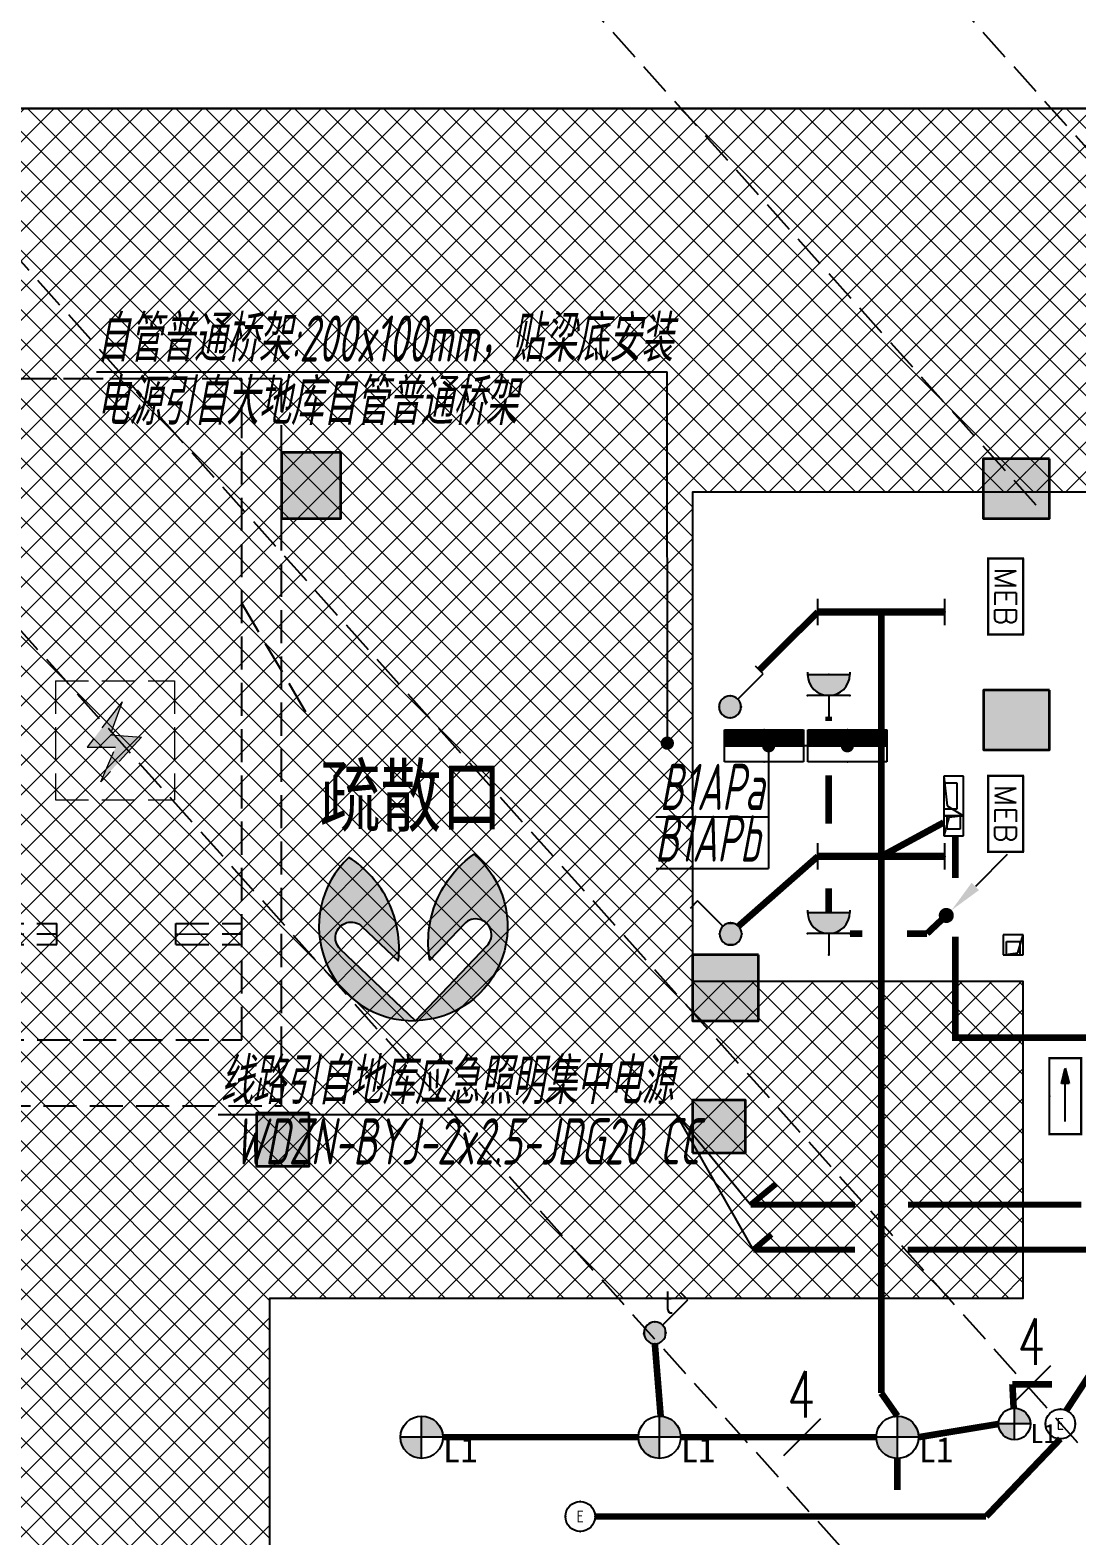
# Model space of a CAD drawing. Extents: x 3443499 to 7125205, y -1700016 to -264854.
# Drawn here: x 3524397 to 3532317, y -851402 to -840012 of the extents above; entities that cross this region are included whole.
import ezdxf
from ezdxf.enums import TextEntityAlignment as Align
from ezdxf.xclip import XClip

# ---------------------------------------------------------------- set-up
doc = ezdxf.new("R2010")
doc.units = 0
doc.header["$LTSCALE"] = 1000
doc.header["$MEASUREMENT"] = 0
doc.header["$XCLIPFRAME"] = 2
for name, pattern in [('5、6、7#楼参照$0$DASH', [0.35, 0.25, -0.1]), ('__DASH', [0.35, 0.25, -0.1]), ('DASH', [0.35, 0.25, -0.1])]:
    doc.linetypes.add(name, pattern=pattern)
doc.layers.get('0').update_dxf_attribs({"linetype": 'CONTINUOUS'})
for name, color, linetype in [('!!电气', 1, 'CONTINUOUS'), ('0-R疏散口', 20, 'CONTINUOUS'), ('DIM-照明', 7, 'CONTINUOUS'), ('E-天花灯具', 92, 'CONTINUOUS'), ('EQUIP-插座', 3, 'CONTINUOUS'), ('EQUIP-照明', 3, 'CONTINUOUS'), ('EQUIP-箱柜', 3, 'CONTINUOUS'), ('HS-A-停车位（标准）', 9, 'CONTINUOUS'), ('LWIRE', 4, 'CONTINUOUS'), ('TEL_TEXT', 7, 'CONTINUOUS'), ('WIRE-应急', 1, 'DASH'), ('WIRE-照明', 2, 'CONTINUOUS'), ('疏散口', 20, 'CONTINUOUS')]:
    doc.layers.add(name, color=color, linetype=linetype)
for name, color, linetype, lineweight in [('AE-PARKING', 70, '5、6、7#楼参照$0$DASH', 13), ('填充', 251, 'CONTINUOUS', 5), ('砼柱', 2, 'CONTINUOUS', 35)]:
    doc.layers.add(name, color=color, linetype=linetype, lineweight=lineweight)
doc.styles.add('-宋体', font='', dxfattribs={"width": 0.8})
doc.styles.add('_TCH_LABEL', font='COMPLEX', dxfattribs={"bigfont": 'GBCBIG'})
doc.styles.add('_TEL_ATTDEF', font='gbenor', dxfattribs={"bigfont": 'gbcbig'})
doc.styles.add('_TEL_DIM', font='SIMPLEX', dxfattribs={"width": 0.8, "height": 3.5, "bigfont": 'HZTXT'})
doc.styles.add('HZTXT', font='gbeitc.shx', dxfattribs={"width": 0.8, "height": 400, "bigfont": 'hztxt.shx'})
doc.styles.get("Standard").update_dxf_attribs({"font": 'gbenor.shx', "bigfont": 'gbcbig.shx'})
doc.styles.add('黑体', font='simhei.ttf')
doc.styles.get('-宋体').set_extended_font_data('SimSun')

# ---------------------------------------------------------------- blocks, each defined once
blk = doc.blocks.new('A$C27F3146B')
at = {"layer": '填充'}
h = blk.add_hatch(dxfattribs=at)
h.set_pattern_fill('ANSI37', color=252, scale=100, style=0)
h.set_pattern_definition([(45, (794705.0482087337, -474761.836884725), (-112.2532015133644, 112.2532015133644), []), (135, (794705.0482087337, -474761.836884725), (-112.2532015133644, -112.2532015133644), [])])
h.paths.add_polyline_path([(-120598.0043441424, 16089.12283942359), (-120598.0113239811, 16089.12464542629), (-123098.0051577032, 16089.12464542629), (-123098.0046005915, 12389.12601068034), (-120598.0050334086, 12389.12049587909), (-120598.0045112952, 9989.124400530825), (-126297.6152989523, 9989.12787449488), (-126297.6153041016, 6789.130405166186), (-120447.9318367169, 6789.12547190371), (-120447.9314323964, 6189.128773867502), (-117747.736412039, 6189.128773877746), (-117747.7343670045, 8289.192490008543), (-117597.7361748854, 8289.05699861201), (-117597.7382231075, 11389.06464180129), (-117598.0017794337, 11389.17897416581), (-117597.994833229, 16089.11950602464)], flags=16)
h.paths.add_polyline_path([(-134797.8649070148, 18989.12407583068), (-75997.86490701057, 18989.12407583068), (-75997.86490701057, -10.87593189720064), (-134797.8649070148, -10.87593189720064)])
h.paths.add_polyline_path([(-93197.85655532042, 12389.20724034398), (-93197.70186032634, 8289.040327749566), (-93047.53722481265, 8289.173029854543), (-93047.64815819566, 6189.126435260056), (-90347.48079269567, 6189.129224555568), (-90347.48039593326, 6789.107179496204), (-84497.7632088567, 6789.112103791209), (-84497.76320972084, 11389.1262992504), (-87647.62127077952, 11389.12511677202), (-87647.620748666, 12389.12321326297), (-87647.62128827862, 12389.12644554579), (-87647.48821601726, 16089.13383291371), (-93197.71241657484, 16089.05740743754), (-93197.78632953756, 14589.39747828019), (-95697.74007688649, 14589.35552586709), (-95697.77982984603, 12389.11292086275)], flags=0)
h.paths.add_polyline_path([(-93197.70186032634, 8289.040327749564), (-93197.78159982455, 11389.17940336082), (-93197.81279379467, 11389.06507665268)])
h.paths.add_polyline_path([(-93197.71241657484, 16089.05740743754), (-87647.48821601726, 16089.13383291371), (-90197.41693358438, 16089.13383291371), (-90197.55642857286, 16089.12327428907), (-93197.78854602925, 16089.11993521964), (-93197.78632953754, 14589.39747828019)])
at = {"layer": '填充', "color": 252}
for points in [[(-134797.8649070148, 18989.12407583068), (-75997.86490701057, 18989.12407583068), (-75997.86490701057, -10.87593189720064), (-134797.8649070148, -10.87593189720064)], [(-120598.0043441424, 16089.12283942359), (-120598.0113239811, 16089.12464542629), (-123098.0051577032, 16089.12464542629), (-123098.0046005915, 12389.12601068034), (-120598.0050334086, 12389.12049587909), (-120598.0045112952, 9989.124400530825), (-126297.6152989523, 9989.12787449488), (-126297.6153041016, 6789.130405166186), (-120447.9318367169, 6789.12547190371), (-120447.9314323964, 6189.128773867502), (-117747.736412039, 6189.128773877746), (-117747.7343670045, 8289.192490008543), (-117597.7361748854, 8289.05699861201), (-117597.7382231075, 11389.06464180129), (-117598.0017794337, 11389.17897416581), (-117597.994833229, 16089.11950602464)]]:
    blk.add_lwpolyline(points, close=True, dxfattribs=at)
blk = doc.blocks.new('A$C1DD019F9')
at = {"layer": '疏散口'}
h = blk.add_hatch(color=252, dxfattribs=at)
edge = h.paths.add_edge_path()
edge.add_line((1657.837590239942, 3315.723901660649), (367.3306208625436, 2025.216944172512))
edge.add_arc((562.7390984487897, 1829.808464785995), 276.3493204781321, 134.999999736071, 315.0000450135555)
edge.add_line((758.1477304548025, 1634.400139819365), (1381.488251060247, 2257.740654682275))
edge.add_arc((-487.2515846193137, 1989.868379143272), 1887.841129295078, -24.12321173134552, 8.157426411511608, ccw=False)
edge.add_arc((-487.2518275084583, 1989.868449001487), 1887.841379523462, 303.5961554791981, 335.8767893464231, ccw=False)
edge.add_arc((1657.83757689014, 1657.627985069564), 1658.095916591085, 89.99999953869542, 228.4172749558772, ccw=False)
h = blk.add_hatch(color=252, dxfattribs=at)
edge = h.paths.add_edge_path()
edge.add_line((1657.837590239942, 3315.723901660649), (2948.344559617341, 2025.216944172512))
edge.add_arc((2752.936082031095, 1829.808464785995), 276.3493204781321, -135.00004501355562, 45.000000263928996, ccw=False)
edge.add_line((2557.527450025082, 1634.400139819365), (1934.186929419636, 2257.740654682275))
edge.add_arc((3802.926765099197, 1989.868379143272), 1887.841129295078, 171.8425735884883, 204.1232117313454)
edge.add_arc((3802.927007988342, 1989.868449001489), 1887.841379523464, 204.123210653577, 236.403844520802)
edge.add_arc((1657.837603589745, 1657.627985069564), 1658.095916591085, 311.5827250441228, 450.0000004613047)
at = {"layer": '疏散口', "color": 252}
for points in [[(1657.837590239942, 3315.723901660649), (367.3306208625437, 2025.216944172512, 1.000000395120669), (758.1477304548025, 1634.400139819365), (1381.488251060247, 2257.740654682275, -0.1417897514410627), (1235.721885070204, 1218.307265423704, -0.141789732410033), (557.3581269979476, 417.3751685111782, -0.6899650482418342), (1657.837590239942, 3315.723901660649)], [(1657.837590239942, 3315.723901660649), (2948.344559617341, 2025.216944172512, -1.000000395120669), (2557.527450025082, 1634.400139819365), (1934.186929419636, 2257.740654682275, 0.1417897514410627), (2079.953295409679, 1218.307265423704, 0.141789732410033), (2758.317053481937, 417.3751685111782, 0.6899650482418342), (1657.837590239942, 3315.723901660649)]]:
    blk.add_lwpolyline(points, format="xyb", close=True, dxfattribs=at)
blk = doc.blocks.new('A$C25A378E3')
at = {"layer": 'HS-A-停车位（标准）', "linetype": 'DASH'}
for p, q in [((299.9288666398497, 4280.200665866025), (299.9276344913524, 4120.200664976728)), ((299.9288666398497, 4280.200665866025), (799.9285807174165, 4280.00894703425)), ((799.9285807174165, 4280.00894703425), (799.9273485837039, 4120.008946264163)), ((1699.929113851395, 4280.193678615266), (1699.927881702897, 4120.19367778569)), ((1699.929113851395, 4280.193678615266), (2199.928827928961, 4280.001959843212)), ((2199.928827928961, 4280.001959843212), (2199.927595795365, 4120.001958953799)), ((299.9276344913524, 4120.200664976728), (799.9273485837039, 4120.008946264163)), ((299.9282505712472, 4200.200665451237), (799.9279646449722, 4200.00894667895)), ((1699.927881702897, 4120.19367778569), (2199.927595795365, 4120.001958953799)), ((1699.928497782676, 4200.193678200361), (2199.928211856517, 4200.001959428308)), ((300.0205537431175, 1700.046125917463), (-199.9740653929766, 2550.049336581258)), ((2200.020893819514, 1700.035927985562), (2700.026429273654, 2550.032717227354))]:
    blk.add_line(p, q, dxfattribs=at)
for points in [[(1.164153218269348e-10, 5499.999999999884), (2499.999999842257, 5499.971898506512), (2499.938176556607, -0.02810114610474557), (-0.06182328553404659, 3.472669050097466e-07)], [(299.9943796824664, 4999.996627852321), (2199.994379562442, 4999.975270717288), (2199.938176575466, -0.02472896687686443), (299.9381766954903, -0.003371831844560802)]]:
    blk.add_lwpolyline(points, close=True, dxfattribs=at)
blk = doc.blocks.new('充电车位')
at = {"layer": 'AE-PARKING', "linetype": 'ByBlock'}
h = blk.add_hatch(color=1, dxfattribs=at)
h.dxf.hatch_style = 1
h.paths.add_polyline_path([(-1007586.192309124, -1042637.750552036), (-1007473.70691881, -1042375.484842397), (-1007689.223537753, -1042375.484842405), (-1007425.007632948, -1042030.478523538), (-1007514.574478829, -1042281.719792634), (-1007278.962196556, -1042297.991757713)])
at = {"layer": 'AE-PARKING', "color": 1}
for p, q in [((-1007928.602682202, -1041872.947363779), (-1007028.602682206, -1041872.947363779)), ((-1007928.602682199, -1041872.947363779), (-1007928.602682201, -1042772.947363771)), ((-1007028.602682203, -1041872.947363779), (-1007028.602682201, -1042772.947363771)), ((-1007928.602682204, -1042772.947363771), (-1007028.602682201, -1042772.947363771))]:
    blk.add_line(p, q, dxfattribs=at)
at = {"layer": 'AE-PARKING', "color": 1, "linetype": 'ByBlock'}
for p, q in [((-1007425.007632948, -1042030.478523538), (-1007689.223537753, -1042375.484842405)), ((-1007425.007632948, -1042030.478523538), (-1007514.574478829, -1042281.719792634)), ((-1007278.962196556, -1042297.991757713), (-1007586.192309124, -1042637.750552036)), ((-1007514.574478829, -1042281.719792634), (-1007278.962196556, -1042297.991757713)), ((-1007689.223537753, -1042375.484842405), (-1007473.70691881, -1042375.484842397)), ((-1007586.192309124, -1042637.750552036), (-1007473.70691881, -1042375.484842397))]:
    blk.add_line(p, q, dxfattribs=at)
blk = doc.blocks.new('A$C24B36177')
for points in [[(-67149.99999999988, -57956.54319049325), (-67599.99999999988, -57956.54319049325), (-67599.99999999988, -58456.54319049325), (-67149.99999999988, -58456.54319049325)], [(-61789.99999999988, -58006.54319049325), (-62289.99999999988, -58006.54319049325), (-62289.99999999988, -58456.54319049325), (-61789.99999999988, -58456.54319049325)], [(-61789.52666127903, -59756.54319049325), (-62289.52666127903, -59756.54319049325), (-62289.52666127903, -60206.54319049325), (-61789.52666127903, -60206.54319049325)], [(-63989.52666127903, -61756.54319049325), (-64489.52666127903, -61756.54319049325), (-64489.52666127903, -62256.54319049325), (-63989.52666127903, -62256.54319049325)], [(-64489.52666127903, -63256.54319049325), (-64089.52666127903, -63256.54319049336), (-64089.52666127903, -62856.54319049336), (-64489.52666127903, -62856.54319049325)], [(-67389.52666127903, -62956.54319049325), (-67789.52666127903, -62956.54319049325), (-67789.52666127903, -63356.54319049325), (-67389.52666127903, -63356.54319049325)]]:
    blk.add_hatch(color=252).paths.add_polyline_path(points)
at = {"layer": '砼柱', "color": 252, "lineweight": 35}
for points in [[(-67149.99999999988, -57956.54319049325), (-67599.99999999988, -57956.54319049325), (-67599.99999999988, -58456.54319049325), (-67149.99999999988, -58456.54319049325)], [(-61789.99999999988, -58006.54319049325), (-62289.99999999988, -58006.54319049325), (-62289.99999999988, -58456.54319049325), (-61789.99999999988, -58456.54319049325)], [(-61789.52666127903, -59756.54319049325), (-62289.52666127903, -59756.54319049325), (-62289.52666127903, -60206.54319049325), (-61789.52666127903, -60206.54319049325)], [(-63989.52666127903, -61756.54319049325), (-64489.52666127903, -61756.54319049325), (-64489.52666127903, -62256.54319049325), (-63989.52666127903, -62256.54319049325)], [(-64489.52666127903, -63256.54319049325), (-64089.52666127903, -63256.54319049336), (-64089.52666127903, -62856.54319049336), (-64489.52666127903, -62856.54319049325)], [(-67389.52666127903, -62956.54319049325), (-67789.52666127903, -62956.54319049325), (-67789.52666127903, -63356.54319049325), (-67389.52666127903, -63356.54319049325)]]:
    blk.add_lwpolyline(points, close=True, dxfattribs=at)
blk = doc.blocks.new('A$C74D73064')
at = {"color": 252}
for points in [[(23915.15588310023, 29062.7122952122), (82715.15588310442, 29062.7122952122), (82715.15588310442, 10062.71228748432), (23915.15588310023, 10062.71228748432)], [(38115.01644597261, 26162.71105880511), (38115.0094661339, 26162.71286480781), (35615.01563241181, 26162.71286480781), (35615.01618952351, 22462.71423006186), (38115.01575670636, 22462.70871526061), (38115.01627881976, 20062.71261991234), (32415.40549116267, 20062.7160938764), (32415.40548601339, 16862.71862454771), (38265.08895339805, 16862.71369128523), (38265.08935771859, 16262.71699324902), (40965.28437807597, 16262.71699325927), (40965.28642311052, 18362.78070939006), (41115.28461522958, 18362.64521799353), (41115.28256700747, 21462.65286118281), (41115.01901068131, 21462.76719354733), (41115.02595688601, 26162.70772540616)]]:
    blk.add_lwpolyline(points, close=True, dxfattribs=at)
at = {"layer": '填充', "color": 252}
blk.add_lwpolyline([(38115.15523611812, 26162.71286492108), (38115.14825635159, 26162.71286480781), (35615.15442262962, 26162.71286480781), (35615.15497966891, 22462.71603617782), (38115.15454685176, 22462.71052137658), (38115.15506896528, 20062.71442602831), (32415.25237114215, 20062.71271600854), (32415.2523702787, 16862.71356751863), (38265.15388762706, 16862.71381823998), (38265.15428438911, 16262.71703582804), (40965.41133101843, 16262.71694746078), (40965.42126094655, 18362.78159244999), (41115.40280999336, 18362.64494879101), (41115.39288015012, 21462.65342665883), (41115.15780082659, 21462.7689996633), (41115.16474703129, 26162.70953152212)], close=True, dxfattribs=at)
at = {"color": 252}
for name, p in [('A$C24B36177', (100104.7992927884, 84419.25646130543)), ('A$C27F3146B', (158713.020790115, 10073.58821938152))]:
    blk.add_blockref(name, p, dxfattribs=at)
at = {"layer": '0-R疏散口', "color": 252, "xscale": -0.4305656706515025, "yscale": 0.4305656706515025, "zscale": 0.4305656706515025, "rotation": 181.4259203059818}
blk.add_blockref('A$C1DD019F9', (32770.09736798005, 23572.39305916778), dxfattribs=at)
at = {"layer": 'AE-PARKING', "color": 252, "rotation": 359.9974937272497}
blk.add_blockref('充电车位', (1038769.315266942, 1066562.826054836), dxfattribs=at)
at = {"layer": 'HS-A-停车位（标准）', "color": 252, "linetype": 'DASH', "xscale": -1, "rotation": 179.9993559612105}
blk.add_blockref('A$C25A378E3', (30005.09692441626, 27019.29986835946), dxfattribs=at)
at = {"layer": '0-R疏散口', "color": 252, "style": '-宋体', "width": 0.75}
blk.add_text('疏散口', height=450, dxfattribs=at).set_placement((32793.59968981892, 23641.26303397142))
blk = doc.blocks.new('111')
at = {"layer": 'E-天花灯具'}
h = blk.add_hatch(color=251, dxfattribs=at)
h.paths.add_polyline_path([(-10016889.63726535, -2841423.80317555), (-10016849.63726535, -2841423.80317555, 0.414213562373095), (-10016889.63726535, -2841383.80317555)])
h.paths.add_polyline_path([(-10016929.63726535, -2841423.80317555, 0.414213562373095), (-10016889.63726535, -2841463.80317555), (-10016889.63726535, -2841423.80317555)])
for p, q in [((-10016889.63726535, -2841463.80317555), (-10016889.63726535, -2841383.80317555)), ((-10016849.63726535, -2841423.80317555), (-10016929.63726535, -2841423.80317555))]:
    blk.add_line(p, q, dxfattribs=at)
blk.add_circle((-10016889.63726535, -2841423.80317555), 40.00000000009442, dxfattribs=at)
at = {"layer": 'E-天花灯具', "style": '黑体'}
blk.add_text('L1', height=48.00000000015367, dxfattribs=at).set_placement((-10016849.17937545, -2841471.508068854))
blk = doc.blocks.new('A$C0A82355E')
at = {"layer": '!!电气'}
for p, q in [((0, 300), (-150, 300)), ((-150, 300), (-150, 0)), ((-26.92685067094862, 223.3450037743896), (-150, 300)), ((-100, 50), (-100, 250)), ((-100, 250), (0, 250)), ((0, 0), (0, 300)), ((0, 0), (-26.92685067094862, 223.3450037743896)), ((-150, 0), (0, 0)), ((0, 50), (-100, 50))]:
    blk.add_line(p, q, dxfattribs=at)
blk = doc.blocks.new('A$C04F44ECC')
at = {"layer": '!!电气'}
for p, q in [((0, 0), (-300, 0)), ((-300, 0), (-300, -300)), ((-250, -200), (-250, 0)), ((0, 0), (-223.3450037743896, -26.92685067094862)), ((-50, 0), (-50, -200)), ((0, -300), (0, 0)), ((-223.3450037743896, -26.92685067094862), (-300, -300)), ((-50, -200), (-250, -200)), ((-300, -300), (0, -300))]:
    blk.add_line(p, q, dxfattribs=at)
blk = doc.blocks.new('$equip$00002540')
blk.add_hatch(color=256).paths.add_polyline_path([(0.2400000000016007, 0.3720000000030268), (0.2400000000016007, 0.2280000000064319), (0.5280000000020664, 0.3000000000029104)])
for p, q in [((-0.7199999999975262, 0.6000000000058208), (-0.7199999999975262, 0)), ((0.7199999999975262, 0.6000000000058208), (-0.7199999999975262, 0.6000000000058208)), ((0.7199999999975262, 0), (0.7199999999975262, 0.6000000000058208)), ((0.2400000000016007, 0.3720000000030268), (0.2400000000016007, 0.2280000000064319)), ((0.5280000000020664, 0.3000000000029104), (0.2400000000016007, 0.3720000000030268)), ((0.2400000000016007, 0.2280000000064319), (0.5280000000020664, 0.3000000000029104)), ((-0.7199999999975262, 0), (0.7199999999975262, 0))]:
    blk.add_line(p, q)
at = {"color": 7}
blk.add_line((-0.4800000000032014, 0.3000000000029104), (0.4800000000032014, 0.3000000000029104), dxfattribs=at)
at = {"const_width": 0.04}
blk.add_lwpolyline([(-0.7199999999975262, 0.6000000000058208), (-0.7199999999975262, 0), (0.7199999999975262, 0), (0.7199999999975262, 0.6000000000058208), (-0.7199999999975262, 0.6000000000058208), (-0.7199999999975262, 0)], dxfattribs=at)
for p in [(0, 0.6000000000058208), (-0.7199999999975262, 0.3000000000029104), (0.7199999999975262, 0.3000000000029104), (0, 0)]:
    blk.add_point(p)
at = {"color": 7, "style": '_TEL_DIM', "flags": 1}
blk.add_attdef('A', text='', height=2e-05, dxfattribs=at).set_placement((0, 0), align=Align.MIDDLE_CENTER)
blk = doc.blocks.new('*X10')
at = {"color": 0}
for p, q in [((-250, 32.84271247461896), (-182.842712474619, 100)), ((-250, 68.19805153394634), (-218.1980515339463, 100)), ((-247.4873734152916, 0), (-147.4873734152916, 100)), ((-212.1320343559642, 0), (-112.1320343559642, 100)), ((-176.7766952966369, 0), (-76.77669529663686, 100)), ((-141.4213562373095, 0), (-41.42135623730948, 100)), ((-106.0660171779821, 0), (-6.066017177982118, 100)), ((-70.71067811865474, 0), (29.28932188134526, 100)), ((-35.35533905932737, 0), (64.64466094067264, 100)), ((0, 0), (100, 100)), ((35.35533905932737, 0), (135.3553390593274, 100)), ((70.71067811865474, 0), (170.7106781186548, 100)), ((106.0660171779821, 0), (206.0660171779821, 100)), ((141.4213562373095, 0), (241.4213562373095, 100)), ((176.7766952966369, 0), (250, 73.22330470336315)), ((212.1320343559642, 0), (250, 37.86796564403577)), ((247.4873734152916, 0), (250, 2.512626584708425))]:
    blk.add_line(p, q, dxfattribs=at)
blk = doc.blocks.new('$equip$00001414')
for p, q in [((0.75, 0.5999999999985448), (-0.75, 0.5999999999985448)), ((-0.75, 0.5999999999985448), (-0.75, 0)), ((0.75, 0), (0.75, 0.5999999999985448)), ((-0.75, 0.2999999999992724), (0.75, 0.2999999999992724)), ((-0.75, 0), (0.75, 0))]:
    blk.add_line(p, q)
at = {"const_width": 0.3}
blk.add_lwpolyline([(-0.75, 0.1500000000014552), (0.75, 0.1500000000014552)], dxfattribs=at)
for p in [(0, 0.5999999999985448), (-0.75, 0.2999999999992724), (0.75, 0.2999999999992724), (0, 0)]:
    blk.add_point(p)
at = {"xscale": 0.00300000000061118, "yscale": 0.00300000000061118, "zscale": 0.00300000000061118}
blk.add_blockref('*X10', (0, 0), dxfattribs=at)
at = {"style": '_TCH_LABEL', "flags": 9}
blk.add_attdef('A', (0, 0), '', height=2e-05, dxfattribs=at)
blk = doc.blocks.new('$equip$00002534')
for p, q in [((-0.7200000000011642, 0.6599999999998545), (-0.7200000000011642, 0)), ((0.7200000000011642, 0.6599999999998545), (-0.7200000000011642, 0.6599999999998545)), ((0.7200000000011642, 0), (0.7200000000011642, 0.6599999999998545)), ((-0.7200000000011642, 0), (0.7200000000011642, 0))]:
    blk.add_line(p, q)
at = {"const_width": 0.04}
blk.add_lwpolyline([(-0.7200000000011642, 0.6599999999998545), (-0.7200000000011642, 0), (0.7200000000011642, 0), (0.7200000000011642, 0.6599999999998545), (-0.7200000000011642, 0.6599999999998545), (-0.7200000000011642, 0)], dxfattribs=at)
for p in [(0, 0.6599999999998545), (-0.7200000000011642, 0.3299999999981083), (0.7200000000011642, 0.3299999999981083), (0, 0)]:
    blk.add_point(p)
at = {"color": 7, "style": '_TEL_DIM'}
blk.add_attdef('$TEXT$', text='', height=0.4, dxfattribs=at).set_placement((0, 0.3299999999981083), align=Align.MIDDLE_CENTER)
at = {"color": 7, "style": '_TEL_DIM', "flags": 1}
blk.add_attdef('A', text='', height=2e-05, dxfattribs=at).set_placement((0, 0), align=Align.MIDDLE_CENTER)
blk = doc.blocks.new('$equip$00001237')
for p, q in [((-0.5, 1.05000000000291), (-0.5, 1)), ((-0.5, 1), (0.5, 1)), ((0.5, 1.05000000000291), (0.5, 1)), ((0.5, 0.5), (-0.5, 0.5)), ((0, 0.5), (0, 0))]:
    blk.add_line(p, q)
blk.add_arc((0, 1), 0.500000000000025, 180, 0)
for p in [(0, 1), (-0.5, 0.5), (0.5, 0.5), (0, 0)]:
    blk.add_point(p)
for points in [[(0.4330127018911298, 0.75), (-0.4330127018911298, 0.75), (0.5, 1), (-0.5, 1)], [(0.25, 0.5669872981088702), (-0.25, 0.5669872981088702), (0.4330127018911298, 0.75), (-0.4330127018911298, 0.75)], [(0, 0.5), (0, 0.5), (0.25, 0.5669872981088702), (-0.25, 0.5669872981088702)]]:
    blk.add_solid(points)
at = {"flags": 9}
blk.add_attdef('A', (0, 0), '', height=2e-05, dxfattribs=at)
blk = doc.blocks.new('$equip$00001962')
for p, q in [((0.1473139127519971, 0.3556472460822988), (0.625000000003638, 0.8333333333339397)), ((0.625000000003638, 0.8333333333339397), (0.7664213562420628, 0.6919119770955149))]:
    blk.add_line(p, q)
blk.add_circle((3.637978807091713e-12, 0.2083333333339397), 0.2083333333334168)
for p in [(1.091393642127514e-11, 0.4166666666660603), (-0.2083333333284827, 0.2083333333375776), (1.091393642127514e-11, 0), (0.2083333333393966, 0.2083333333375776)]:
    blk.add_point(p)
for points in [[(-0.1804219591176661, 0.312500000001819), (0.1804219591249421, 0.312500000001819), (-0.2083333333284827, 0.2083333333339397), (0.2083333333357587, 0.2083333333339397)], [(-0.1041666666642413, 0.3887552924552438), (0.1041666666715173, 0.3887552924552438), (-0.1804219591176661, 0.312500000001819), (0.1804219591249421, 0.312500000001819)], [(3.637978807091713e-12, 0.4166666666660603), (3.637978807091713e-12, 0.4166666666660603), (-0.1041666666642413, 0.3887552924552438), (0.1041666666715173, 0.3887552924552438)], [(-0.1804219591176661, 0.1041666666660603), (0.1804219591249421, 0.1041666666660603), (-0.2083333333284827, 0.2083333333339397), (0.2083333333357587, 0.2083333333339397)], [(-0.1041666666642413, 0.02791137421263556), (0.1041666666715173, 0.02791137421263556), (-0.1804219591176661, 0.1041666666660603), (0.1804219591249421, 0.1041666666660603)], [(3.637978807091713e-12, 1.818989403545856e-12), (3.637978807091713e-12, 1.818989403545856e-12), (-0.1041666666642413, 0.02791137421263556), (0.1041666666715173, 0.02791137421263556)]]:
    blk.add_solid(points)
at = {"layer": 'TEL_TEXT', "style": '_TEL_DIM', "flags": 1}
blk.add_attdef('A', text='', height=2e-05, dxfattribs=at).set_placement((0, 0), align=Align.MIDDLE_CENTER)
blk = doc.blocks.new('$equip$00001159')
for p, q in [((-1.200000000000728, 0.25), (-1.200000000000728, -0.25)), ((-1.200000000000728, 0), (1.200000000000728, 0)), ((1.200000000000728, 0.25), (1.200000000000728, -0.25))]:
    blk.add_line(p, q)
at = {"const_width": 0.14}
blk.add_lwpolyline([(-1.200000000000728, 0), (1.200000000000728, 0)], dxfattribs=at)
at = {"layer": 'EQUIP-照明'}
for p in [(-1.200000000000728, 0), (0, 0), (1.200000000000728, 0)]:
    blk.add_point(p, dxfattribs=at)
at = {"layer": 'EQUIP-照明', "flags": 9}
blk.add_attdef('A', (0, 0), '', height=2e-05, dxfattribs=at)
blk = doc.blocks.new('$TelecSys$00000078')
for p, q in [((1.150000000001455, 1.149999999999636), (0.5499999999992724, 0.5499999999992724)), ((0.1041666666678793, 0.1041666666660603), (0.1041666666678793, 0.1041666666660603)), ((-0.1041666666678793, -0.1041666666660603), (-0.1041666666678793, -0.1041666666660603))]:
    blk.add_line(p, q)
at = {"const_width": 0.1425}
blk.add_lwpolyline([(-0.07125000000087311, 0, 1), (0.07125000000087311, 0, 1)], format="xyb", close=True, dxfattribs=at)
blk.add_solid([(0.6199999999989814, 0.4799999999995634), (0.4799999999995634, 0.6200000000008004), (0.09999999999854481, 0.1000000000003638)])
at = {"width": 0.8, "flags": 9}
blk.add_attdef('A', (0, 0), '', height=2e-05, dxfattribs=at)
blk = doc.blocks.new('$equip$00001822')
for p, q in [((0.1473139127483591, 0.3556472460822988), (0.625, 0.8333333333339397)), ((0.625, 0.8333333333339397), (0.7664213562384248, 0.6919119770955149))]:
    blk.add_line(p, q)
blk.add_circle((0, 0.2083333333339397), 0.2083333333334168)
for p in [(0, 0.4166666666660603), (-0.2083333333357587, 0.2083333333339397), (-0.01544940226449398, 0.0005736313996749232), (0.2083333333357587, 0.2083333333339397)]:
    blk.add_point(p)
for points in [[(-0.1804219591213041, 0.312500000001819), (0.1804219591213041, 0.312500000001819), (-0.2083333333284827, 0.2083333333339397), (0.2083333333284827, 0.2083333333339397)], [(-0.1041666666715173, 0.3887552924552438), (0.1041666666715173, 0.3887552924552438), (-0.1804219591213041, 0.312500000001819), (0.1804219591213041, 0.312500000001819)], [(0, 0.4166666666660603), (0, 0.4166666666660603), (-0.1041666666715173, 0.3887552924552438), (0.1041666666715173, 0.3887552924552438)], [(-0.1804219591213041, 0.1041666666660603), (0.1804219591213041, 0.1041666666660603), (-0.2083333333284827, 0.2083333333339397), (0.2083333333284827, 0.2083333333339397)], [(-0.1041666666715173, 0.02791137421263556), (0.1041666666715173, 0.02791137421263556), (-0.1804219591213041, 0.1041666666660603), (0.1804219591213041, 0.1041666666660603)], [(0, 1.818989403545856e-12), (0, 1.818989403545856e-12), (-0.1041666666715173, 0.02791137421263556), (0.1041666666715173, 0.02791137421263556)]]:
    blk.add_solid(points)
at = {"color": 7, "style": '_TEL_DIM'}
blk.add_attdef('$TEXT$', text='', height=0.4, dxfattribs=at).set_placement((0.5805799275694881, 0.4645799965601327), align=Align.MIDDLE_CENTER)
at = {"color": 7, "style": '_TEL_DIM', "flags": 1}
blk.add_attdef('A', text='', height=2e-05, dxfattribs=at).set_placement((0, 0), align=Align.MIDDLE_CENTER)
blk = doc.blocks.new('$equip$00002837')
at = {"const_width": 0.05}
blk.add_lwpolyline([(0.5, 0, 1), (-0.5, 0, 1), (0.5, 0, -0.8545855710189296)], format="xyb", dxfattribs=at)
blk.add_circle((0, 0), 0.5)
for p in [(-0.5, 0), (0, 0.5), (0.5, 0), (0, -0.5)]:
    blk.add_point(p)
at = {"color": 7, "style": '_TEL_DIM'}
blk.add_attdef('$TEXT$', text='', height=0.4, dxfattribs=at).set_placement((0, 0), align=Align.MIDDLE_CENTER)
at = {"color": 7, "style": '_TEL_DIM', "flags": 1}
for tag in ['REMARK', 'A']:
    blk.add_attdef(tag, text='', height=2e-05, dxfattribs=at).set_placement((0, 0), align=Align.MIDDLE_CENTER)
blk = doc.blocks.new('$TelecSys$00000095')
blk.add_line((0.4000000000014552, 0.3999999999996362), (-0.4000000000014552, -0.3999999999996362))
at = {"width": 0.8}
blk.add_attdef('N', text='', height=1, dxfattribs=at).set_placement((-0.01742161003494402, 1.055555546241521), align=Align.MIDDLE)
blk = doc.blocks.new('$TelecSys$00000152')
blk.add_blockref('$TelecSys$00000095', (0, 0))
at = {"style": '_TEL_DIM', "width": 0.7}
blk.add_attdef('N', text='', height=0.875, dxfattribs=at).set_placement((-0.01524390878330451, 0.9236111029604217), align=Align.MIDDLE)

msp = doc.modelspace()

# ---------------------------------------------------------------- linework, layer by layer
at = {"layer": '!!电气', "color": 1}
for p, q in [((3524898.749256513, -842597.2677116522), (3529217.457687082, -842596.0424008298)), ((3529218.203616058, -845405.7404120011), (3529217.457687082, -842596.0424008298)), ((3525819.473463621, -848213.9341606079), (3529288.287748185, -848213.934151579))]:
    msp.add_line(p, q, dxfattribs=at)
at = {"layer": '!!电气'}
for p, q in [((3530580.172290701, -845425.7023729611), (3529984.768264053, -845425.7020447252)), ((3529984.768264053, -845425.7020447252), (3529984.768264053, -846354.0056186058)), ((3529131.412160933, -845963.2274598094), (3529984.768264053, -845963.2274654954)), ((3529132.974513378, -846354.0056186058), (3529984.768264053, -846354.0056186058)), ((3529870.563171474, -849237.5822913003), (3529288.287748185, -848213.934151579)), ((3529288.287748185, -848213.934151579), (3529849.09739641, -848897.6742457037))]:
    msp.add_line(p, q, dxfattribs=at)
at = {"color": 251, "linetype": '__DASH', "true_color": 0x636466}
for p, q in [((3532009.121285991, -843605.70220882), (3514686.490602533, -824251.6667151111)), ((3534809.121284868, -843605.7022088201), (3517486.49060141, -824251.6667151112)), ((3532159.121980624, -853305.7019486276), (3514836.491297166, -833951.6664549187)), ((3534659.317646899, -853305.7019486276), (3517336.686963441, -833951.6664549187))]:
    msp.add_line(p, q, dxfattribs=at)
at = {"color": 3}
msp.add_lwpolyline([(3517709.121978641, -840605.7019408569), (3576509.121978646, -840605.7019408569), (3576509.121978646, -859605.7019485848), (3517709.121978641, -859605.7019485848)], close=True, dxfattribs=at)
at = {"layer": 'DIM-照明', "const_width": 50.00000000000001}
for points in [[(3529193.203616059, -845405.7401786138, 1), (3529243.203616057, -845405.7406453877, 1)], [(3529959.768264079, -845425.7018113626, 1), (3530009.768264076, -845425.7022781365, 1)], [(3530555.172290703, -845425.7021395739, 1), (3530605.1722907, -845425.7026063477, 1)]]:
    msp.add_lwpolyline(points, format="xyb", close=True, dxfattribs=at)
at = {"layer": 'WIRE-应急', "color": 1}
for points, const_width in [([(3529849.09739641, -848897.6742457037), (3530040.214736832, -848739.7120904683)], 45), ([(3530638.510454829, -848897.666873752), (3529847.987833097, -848897.6742560654)], 45.00000000000001), ([(3532350.958141468, -848897.6508821683), (3531039.773946601, -848897.6584798128)], 45.00000000000001), ([(3529870.563171474, -849237.5822913003), (3530005.866756232, -849121.443758257)], 45), ([(3530636.881745412, -849237.5751352744), (3529869.805684445, -849237.5822983738)], 45.00000000000001), ([(3532571.023166506, -849237.5570738392), (3531036.881745412, -849237.5642465896)], 45.00000000000001)]:
    msp.add_lwpolyline(points, dxfattribs=dict(at, const_width=const_width))
at = {"layer": 'WIRE-应急', "linetype": 'DASH', "const_width": 50}
for points in [[(3532237.329681649, -850452.8637627626), (3532753.06826618, -849664.4519047558)], [(3531630.46054023, -851255.6978896558), (3532191.757673699, -850668.2201776886)], [(3528671.710251179, -851255.6978896558), (3531630.46054023, -851255.6978896558)]]:
    msp.add_lwpolyline(points, dxfattribs=at)
at = {"layer": 'WIRE-照明', "linetype": 'Continuous'}
for points, const_width in [([(3529914.332374716, -844852.4183075768), (3530356.877256647, -844413.2108051225)], 50.00000000000001), ([(3530836.884017662, -845137.2253995937), (3530836.881738963, -844437.1955113616)], 50.00000000000001), ([(3530836.879080683, -846261.8446055662), (3530836.884017662, -845137.2253995937)], 50.00000000000001), ([(3530439.871370974, -845238.133404193), (3530439.871370975, -845205.7023729616)], 50.00000000000001), ([(3530439.871370946, -846014.7965847976), (3530439.871370959, -845649.7660676104)], 50.00000000000001), ([(3531397.276777796, -846105.7014716517), (3531397.280759041, -846424.4908342996)], 50.00000000000001), ([(3529754.223607412, -846792.0213890014), (3530356.877256646, -846261.8500767344)], 50.00000000000001), ([(3530836.879080683, -846261.845594381), (3530836.881746118, -850321.1854434805)], 50.00000000000001), ([(3530439.871370921, -846685.702365012), (3530439.871370928, -846503.2012096416)], 50.00000000000001), ([(3531397.111170199, -846869.5519481624), (3531397.118300542, -847633.1189782907), (3532460.152594821, -847633.1090717716)], 50.00000000000001), ([(3530836.881746118, -850321.1854434805), (3530959.210251182, -850495.6978896555)], 50), ([(3531829.153849446, -850255.6964483876), (3532128.000543092, -850255.6964483876)], 50), ([(3531829.153849446, -850255.6964483876), (3531838.609381448, -850435.8850594831)], 50), ([(3531119.210251183, -850655.6978896558), (3531724.241866194, -850555.7201776877)], 50), ([(3527519.210251183, -850655.6978896558), (3528999.210251182, -850655.6978896558)], 50), ([(3529319.210251183, -850655.6978896558), (3530800.559269627, -850655.6978896558)], 50), ([(3530959.210251182, -851055.6978896189), (3530959.210251182, -850815.6978896562)], 50)]:
    msp.add_lwpolyline(points, dxfattribs=dict(at, const_width=const_width))
at = {"layer": 'WIRE-照明', "const_width": 50.00000000000001}
msp.add_lwpolyline([(3530836.877256625, -846261.8455943981), (3531309.380212558, -846005.6990725414)], dxfattribs=at)
at = {"layer": 'WIRE-照明', "color": 2, "linetype": 'Continuous', "const_width": 50}
for points in [[(3531183.360937641, -846845.7023650178), (3531328.869382016, -846709.0667336142)], [(3530599.871370927, -846845.7023650178), (3530692.451550271, -846845.7023650178)], [(3531030.835003645, -846845.7023650178), (3531183.360937641, -846845.7023650178)], [(3529123.805937759, -849949.8088364817), (3529167.684434286, -850495.9224590638)]]:
    msp.add_lwpolyline(points, dxfattribs=at)

# ---------------------------------------------------------------- block references
at = {"layer": '!!电气', "color": 2, "rotation": 180.0000004656574}
msp.add_blockref('A$C0A82355E', (3531309.477831138, -845655.6990737598), dxfattribs=at)
at = {"color": 252}
ref = msp.add_blockref('A$C74D73064', (3493793.966084225, -869668.4156437971), dxfattribs=at)
XClip(ref).set_block_clipping_path([(23915.155894416792, 10062.713695212384), (82715.15589442098, 29062.713702940266)])
at = {"xscale": 0.5, "yscale": 0.5, "zscale": 0.5}
msp.add_blockref('A$C04F44ECC', (3531459.380212558, -845955.6990725414), dxfattribs=at)
at = {"xscale": 0.5, "yscale": 0.5, "zscale": 0.5, "rotation": 180.00000009087}
msp.add_blockref('A$C04F44ECC', (3531759.381456564, -847005.6984762514), dxfattribs=at)
at = {"layer": 'DIM-照明'}
ref = msp.add_blockref('$TelecSys$00000152', (3531978.577196269, -850255.6964483876), dxfattribs=dict(at, xscale=350, yscale=350, zscale=350))
ref.add_attrib('N', '4', dxfattribs={"layer": '0', "color": 7, "height": 350, "style": '_TEL_DIM', "width": 0.7}).set_placement((3531973.241828195, -849932.4325623515), align=Align.MIDDLE)
ref = msp.add_blockref('$TelecSys$00000152', (3530237.124680691, -850655.6978896558), dxfattribs=dict(at, xscale=350, yscale=350, zscale=350))
ref.add_attrib('N', '4', dxfattribs={"layer": '0', "color": 7, "height": 350, "style": '_TEL_DIM', "width": 0.7}).set_placement((3530231.789312617, -850332.4340036197), align=Align.MIDDLE)
at = {"layer": 'E-天花灯具'}
for p, xscale, yscale, zscale in [((43594917.75931258, 10515039.51481254), 4, 4, 4), ((43594917.75931258, 10515039.51481254), 4, 4, 4), ((43596717.75931258, 10515039.51481254), 4, 4, 4), ((43596717.75931258, 10515039.51481254), 4, 4, 4), ((43598517.75931258, 10515039.51481254), 4, 4, 4), ((43598517.75931258, 10515039.51481254), 4, 4, 4), ((33582513.80961487, 7673715.68934896), 3, 3, 3)]:
    msp.add_blockref('111', p, dxfattribs=dict(at, xscale=xscale, yscale=yscale, zscale=zscale))
at = {"layer": 'EQUIP-插座', "color": 2, "xscale": 320, "yscale": 320, "zscale": 320}
for p in [(3530439.871370975, -845205.7023729616), (3530439.871370921, -847005.702365012)]:
    msp.add_blockref('$equip$00001237', p, dxfattribs=at)
at = {"layer": 'EQUIP-照明'}
ref = msp.add_blockref('$equip$00002534', (3531909.283274218, -844296.8574478326), dxfattribs=dict(at, xscale=-400, yscale=400, zscale=400, rotation=90.00053503954922))
ref.add_attrib('$TEXT$', 'MEB', dxfattribs={"layer": '0', "color": 7, "height": 160, "rotation": 270.0005350492719, "style": '_TEL_DIM'}).set_placement((3531777.283274187, -844296.8586804582), align=Align.MIDDLE_CENTER)
at = {"layer": 'EQUIP-照明', "xscale": 400, "yscale": 400, "zscale": 400, "rotation": 180.0005350394936}
for p in [(3530836.877256626, -844413.2063227859), (3530836.877256625, -846261.8455943981)]:
    msp.add_blockref('$equip$00001159', p, dxfattribs=at)
at = {"layer": 'EQUIP-照明', "color": 6, "xscale": -400, "yscale": 400, "zscale": 400, "rotation": 269.9999995956669}
msp.add_blockref('$equip$00001962', (3529609.283310666, -845130.7025766732), dxfattribs=at)
at = {"layer": 'EQUIP-照明'}
ref = msp.add_blockref('$equip$00002534', (3531909.283276149, -845940.2608386952), dxfattribs=dict(at, xscale=-400, yscale=400, zscale=400, rotation=90.00053503954922))
ref.add_attrib('$TEXT$', 'MEB', dxfattribs={"layer": '0', "color": 7, "height": 160, "rotation": 270.0005350492719, "style": '_TEL_DIM'}).set_placement((3531777.283276118, -845940.2620713208), align=Align.MIDDLE_CENTER)
at = {"layer": 'EQUIP-照明', "color": 2, "xscale": -400.0000000000001, "yscale": 400.0000000000002, "zscale": 400.0000000000001, "rotation": 0.0005350395712877543}
msp.add_blockref('$equip$00001962', (3529697.307191951, -846932.2729789959), dxfattribs=at)
at = {"layer": 'EQUIP-照明', "color": 1, "xscale": -400, "yscale": 400, "zscale": 400, "rotation": 270.0005350981206}
msp.add_blockref('$equip$00002540', (3532109.108588796, -848076.3204916392), dxfattribs=at)
at = {"layer": 'EQUIP-照明', "color": 2}
ref = msp.add_blockref('$equip$00001822', (3529040.472604439, -849866.4755031331), dxfattribs=dict(at, xscale=-400, yscale=400, zscale=400, rotation=269.9999999902546))
ref.add_attrib('$TEXT$', 't', dxfattribs={"layer": '0', "color": 7, "height": 160, "style": '_TEL_DIM'}).set_placement((3529226.304603103, -849634.243532137), align=Align.MIDDLE_CENTER)
ref = msp.add_blockref('$equip$00002837', (3532191.757673699, -850555.7201776886), dxfattribs=dict(at, xscale=225, yscale=225, zscale=225))
ref.add_attrib('$TEXT$', 'E', dxfattribs={"layer": '0', "color": 7, "height": 90, "style": '_TEL_ATTDEF'}).set_placement((3532191.757673699, -850555.7201776886), align=Align.MIDDLE_CENTER)
ref = msp.add_blockref('$equip$00002837', (3528559.210251179, -851255.6978896558), dxfattribs=dict(at, xscale=225, yscale=225, zscale=225))
ref.add_attrib('$TEXT$', 'E', dxfattribs={"layer": '0', "color": 7, "height": 90, "style": '_TEL_ATTDEF'}).set_placement((3528559.210251179, -851255.6978896558), align=Align.MIDDLE_CENTER)
at = {"layer": 'EQUIP-箱柜', "xscale": -400.0000000000001, "yscale": 400.0000000000001, "zscale": 400.0000000000001, "rotation": 180.0005350395492}
for p in [(3529949.61995723, -845305.7023729422), (3530580.171170118, -845305.7023729667)]:
    msp.add_blockref('$equip$00001414', p, dxfattribs=at)
at = {"layer": 'LWIRE', "color": 6, "xscale": 400, "yscale": 400, "zscale": 400}
msp.add_blockref('$TelecSys$00000078', (3531328.869382016, -846709.0667336142), dxfattribs=at)

# ---------------------------------------------------------------- texts
at = {"layer": 'DIM-照明', "color": 7, "style": 'HZTXT', "width": 0.7}
for s, p in [('自管普通桥架:200x100mm，贴梁底安装', (3524896.581425649, -842520.1202900681)), ('电源引自大地库自管普通桥架', (3524896.585890334, -842998.2300946049)), ('线路引自地库应急照明集中电源', (3525833.085217371, -848136.8195105403)), ('WDZN-BYJ-2x2.5-JDG20 CC', (3525941.15589167, -848592.9723415666))]:
    msp.add_text(s, height=350.0000000000001, rotation=0.0005350395568193278, dxfattribs=at).set_placement(p)
at = {"layer": 'DIM-照明', "style": 'HZTXT', "width": 0.7}
for s, p in [('B1APa', (3529160.244170619, -845911.8175720625)), ('B1APb', (3529124.169337245, -846302.5663813414))]:
    msp.add_text(s, height=350, dxfattribs=at).set_placement(p)

doc.saveas('drawing.dxf')
